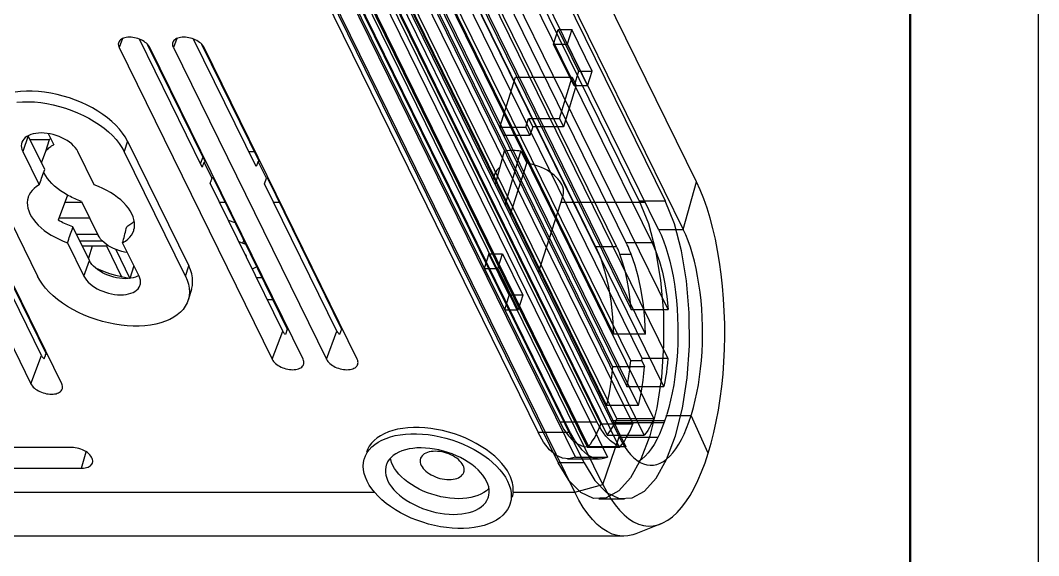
# Model space of a CAD drawing. Header units: millimetres. Extents: x 913 to 1720, y -130 to 440.
# Drawn here: x 1644.2 to 1720.3, y 101.4 to 141.4 of the extents above; entities that cross this region are included whole.
import ezdxf

# ---------------------------------------------------------------- set-up
doc = ezdxf.new("R2010")
doc.units = ezdxf.units.MM
doc.header["$LTSCALE"] = 30.734
doc.layers.get('0').update_dxf_attribs({"linetype": 'CONTINUOUS'})
doc.layers.add('图框_内框线', color=5, linetype='CONTINUOUS', lineweight=50)
doc.layers.add('图框_外框线', color=7, linetype='CONTINUOUS')

msp = doc.modelspace()

# ---------------------------------------------------------------- linework, layer by layer
at = {"linetype": 'Continuous'}
for p, q in [((1694.696, 129.329), (1671.925, 175.732)), ((1690.421, 127.9), (1667.695, 174.21)), ((1669.629, 174.21), (1692.355, 127.9)), ((1691.864, 125.77), (1669.092, 172.173)), ((1670.934, 172.173), (1693.706, 125.77)), ((1687.163, 124.488), (1664.084, 171.52)), ((1688.729, 124.488), (1666.118, 170.565)), ((1689.452, 124.766), (1666.96, 170.598)), ((1668.661, 171.077), (1691.387, 124.767)), ((1663.357, 169.17), (1688.497, 117.941)), ((1665.646, 169.038), (1689.821, 119.773)), ((1692.585, 119.773), (1668.177, 169.51)), ((1690.892, 117.941), (1665.989, 168.688)), ((1688.431, 115.522), (1662.873, 167.603)), ((1690.635, 116.103), (1665.773, 166.766)), ((1667.475, 167.238), (1692.569, 116.103)), ((1689.791, 115.942), (1664.907, 166.648)), ((1662.147, 165.253), (1687.982, 112.607)), ((1692.27, 114.031), (1666.967, 165.593)), ((1664.435, 165.121), (1689.507, 114.031)), ((1690.377, 112.607), (1664.778, 164.771)), ((1687.559, 111.236), (1661.723, 163.882)), ((1664.355, 163.4), (1689.953, 111.236)), ((1666.216, 163.165), (1691.52, 111.603)), ((1688.756, 111.603), (1663.685, 162.693)), ((1660.997, 161.532), (1686.555, 109.451)), ((1690.802, 110.384), (1665.708, 161.52)), ((1663.177, 161.048), (1688.039, 110.384)), ((1688.95, 109.451), (1663.629, 161.05)), ((1685.653, 108.737), (1660.513, 159.965)), ((1663.144, 159.483), (1688.047, 108.737)), ((1665.006, 159.248), (1689.413, 109.511)), ((1686.65, 109.511), (1662.475, 158.776)), ((1659.787, 157.615), (1682.866, 110.584)), ((1687.247, 111.372), (1664.522, 157.682)), ((1661.991, 157.209), (1684.484, 111.372)), ((1685.261, 110.584), (1662.418, 157.133)), ((1666.141, 156.663), (1688.913, 110.26)), ((1661.644, 154.627), (1684.369, 108.317)), ((1686.303, 108.317), (1663.578, 154.627)), ((1687.703, 106.701), (1664.932, 153.105)), ((1685.603, 106.109), (1662.832, 152.512)), ((1631.726, 141.199), (1644.964, 114.221)), ((1647.267, 114.221), (1634.028, 141.199)), ((1651.803, 140.039), (1651.553, 139.365)), ((1655.856, 140.039), (1655.606, 139.365)), ((1684.026, 139.617), (1684.365, 140.714)), ((1684.365, 140.714), (1685.89, 137.606)), ((1684.365, 140.714), (1685.378, 140.714)), ((1685.378, 140.714), (1685.039, 139.617)), ((1686.903, 137.606), (1685.378, 140.714)), ((1651.553, 139.365), (1662.992, 116.054)), ((1657.763, 130.424), (1653.065, 139.996)), ((1653.657, 139.629), (1657.98, 130.819)), ((1665.295, 116.054), (1653.856, 139.365)), ((1655.606, 139.365), (1667.045, 116.054)), ((1661.796, 130.464), (1657.118, 139.996)), ((1657.709, 139.629), (1662.022, 130.839)), ((1669.348, 116.054), (1657.909, 139.365)), ((1685.551, 136.509), (1684.026, 139.617)), ((1684.026, 139.617), (1685.039, 139.617)), ((1685.039, 139.617), (1686.564, 136.509)), ((1680.016, 133.402), (1681.178, 137.162)), ((1681.178, 137.162), (1685.415, 137.162)), ((1684.459, 134.068), (1685.415, 137.162)), ((1685.415, 137.162), (1685.72, 136.54)), ((1685.89, 137.606), (1685.551, 136.509)), ((1685.89, 137.606), (1686.903, 137.606)), ((1686.564, 136.509), (1686.903, 137.606)), ((1685.72, 136.54), (1684.764, 133.446)), ((1686.564, 136.509), (1685.551, 136.509)), ((1681.951, 133.402), (1682.156, 134.068)), ((1682.156, 134.068), (1682.461, 133.446)), ((1682.156, 134.068), (1684.459, 134.068)), ((1684.459, 134.068), (1684.764, 133.446)), ((1680.321, 132.78), (1680.016, 133.402)), ((1680.016, 133.402), (1681.951, 133.402)), ((1681.951, 133.402), (1682.256, 132.78)), ((1682.461, 133.446), (1682.256, 132.78)), ((1684.764, 133.446), (1682.461, 133.446)), ((1644.759, 132.763), (1644.348, 131.588)), ((1645.994, 130.246), (1644.759, 132.763)), ((1644.893, 132.49), (1646.337, 132.49)), ((1646.071, 131.628), (1646.337, 132.49)), ((1646.256, 132.933), (1646.667, 132.097)), ((1682.256, 132.78), (1680.321, 132.78)), ((1652.176, 132.372), (1651.934, 131.588)), ((1652.176, 132.372), (1656.751, 123.047)), ((1640.881, 131.588), (1645.457, 122.264)), ((1644.348, 131.588), (1645.574, 129.089)), ((1645.75, 130.744), (1646.071, 131.628)), ((1649.693, 129.089), (1648.467, 131.588)), ((1656.509, 122.264), (1651.934, 131.588)), ((1657.803, 131.179), (1657.624, 130.707)), ((1661.243, 131.59), (1661.654, 131.59)), ((1680.327, 131.626), (1679.657, 129.121)), ((1680.409, 127.589), (1681.568, 131.626)), ((1681.568, 131.626), (1682.012, 130.721)), ((1658.49, 129.628), (1657.913, 130.804)), ((1661.949, 130.839), (1661.796, 130.464)), ((1662.56, 129.593), (1661.949, 130.839)), ((1662.022, 130.839), (1661.949, 130.839)), ((1680.785, 126.823), (1682.012, 130.721)), ((1639.653, 129.593), (1646.092, 116.474)), ((1645.955, 129.981), (1645.923, 130.056)), ((1658.571, 129.613), (1664.12, 118.307)), ((1662.423, 129.185), (1662.56, 129.593)), ((1662.56, 129.593), (1662.634, 129.593)), ((1662.634, 129.593), (1668.172, 118.307)), ((1679.494, 129.454), (1679.624, 129.893)), ((1645.748, 116.336), (1639.443, 129.185)), ((1663.776, 118.169), (1658.351, 129.225)), ((1667.829, 118.169), (1662.423, 129.185)), ((1693.706, 125.77), (1694.696, 129.329)), ((1647.688, 128.334), (1647.005, 126.454)), ((1648.744, 127.865), (1649.993, 125.319)), ((1682.883, 122.547), (1684.733, 128.314)), ((1690.421, 127.9), (1692.355, 127.9)), ((1647.492, 127.794), (1648.744, 127.794)), ((1647.496, 127.807), (1648.744, 127.807)), ((1659.047, 127.807), (1659.458, 127.807)), ((1663.1, 127.807), (1663.511, 127.807)), ((1684.57, 127.807), (1690.864, 127.807)), ((1649.355, 126.619), (1647.065, 126.619)), ((1660.223, 126.247), (1659.727, 126.42)), ((1649.335, 123.439), (1648.1, 125.956)), ((1691.864, 125.77), (1693.706, 125.77)), ((1648.369, 125.407), (1649.95, 125.407)), ((1650.305, 124.898), (1648.619, 124.898)), ((1660.498, 124.85), (1660.8, 124.745)), ((1660.8, 124.745), (1660.862, 124.946)), ((1647.697, 124.763), (1648.923, 122.264)), ((1650.622, 124.525), (1648.802, 124.525)), ((1649.544, 124.525), (1649.252, 123.608)), ((1651.76, 122.205), (1650.622, 124.525)), ((1651.301, 124.267), (1652.364, 122.1)), ((1653.043, 122.264), (1651.816, 124.763)), ((1687.163, 124.488), (1688.729, 124.488)), ((1691.387, 124.767), (1689.453, 124.767)), ((1648.923, 122.264), (1649.335, 123.439)), ((1661.013, 123.801), (1661.022, 123.829)), ((1679.184, 123.951), (1678.846, 122.854)), ((1680.71, 120.843), (1679.184, 123.951)), ((1679.184, 123.951), (1680.198, 123.951)), ((1679.859, 122.854), (1680.198, 123.951)), ((1680.198, 123.951), (1681.723, 120.843)), ((1688.982, 123.92), (1689.811, 123.92)), ((1652.663, 123.039), (1652.364, 122.1)), ((1656.509, 122.264), (1656.751, 123.047)), ((1661.706, 122.898), (1661.507, 122.793)), ((1678.846, 122.854), (1680.371, 119.746)), ((1678.846, 122.854), (1679.859, 122.854)), ((1681.384, 119.746), (1679.859, 122.854)), ((1653.018, 122.314), (1652.931, 122.265)), ((1662.232, 122.153), (1661.821, 122.153)), ((1656.958, 121.276), (1656.716, 120.493)), ((1662.621, 120.524), (1663.032, 120.524)), ((1680.371, 119.746), (1680.71, 120.843)), ((1681.723, 120.843), (1680.71, 120.843)), ((1681.723, 120.843), (1681.384, 119.746)), ((1680.371, 119.746), (1681.384, 119.746)), ((1689.821, 119.773), (1692.585, 119.773)), ((1662.992, 116.054), (1663.776, 118.169)), ((1663.792, 118.14), (1663.776, 118.169)), ((1664.12, 118.307), (1663.976, 117.913)), ((1664.193, 118.246), (1664.12, 118.307)), ((1667.045, 116.054), (1667.829, 118.169)), ((1667.844, 118.14), (1667.829, 118.169)), ((1668.172, 118.307), (1668.029, 117.913)), ((1668.245, 118.246), (1668.172, 118.307)), ((1690.892, 117.941), (1688.497, 117.941)), ((1646.165, 116.412), (1646.092, 116.474)), ((1644.964, 114.221), (1645.748, 116.336)), ((1645.764, 116.306), (1645.748, 116.336)), ((1645.996, 116.211), (1646.044, 116.341)), ((1690.62, 115.942), (1689.791, 115.942)), ((1690.62, 115.942), (1690.625, 116)), ((1690.62, 115.942), (1690.826, 115.522)), ((1690.625, 116), (1690.635, 116.103)), ((1692.569, 116.103), (1690.635, 116.103)), ((1688.431, 115.522), (1690.826, 115.522)), ((1689.507, 114.031), (1692.27, 114.031)), ((1690.377, 112.607), (1687.982, 112.607)), ((1692.46, 111.853), (1692.484, 111.933)), ((1694.302, 111.853), (1694.307, 111.871)), ((1694.307, 111.871), (1694.326, 111.932)), ((1684.484, 111.372), (1687.247, 111.372)), ((1687.559, 111.236), (1689.953, 111.236)), ((1692.33, 111.461), (1688.324, 111.461)), ((1688.386, 111.334), (1692.287, 111.334)), ((1691.52, 111.603), (1688.756, 111.603)), ((1692.46, 111.853), (1694.302, 111.853)), ((1695.578, 109.029), (1694.302, 111.853)), ((1685.261, 110.584), (1682.866, 110.584)), ((1688.039, 110.384), (1690.802, 110.384)), ((1687.703, 106.701), (1688.913, 110.26)), ((1688.913, 110.237), (1691.825, 110.237)), ((1647.989, 109.465), (1576.699, 109.465)), ((1648.751, 107.911), (1649.091, 109.136)), ((1688.95, 109.451), (1686.555, 109.451)), ((1689.413, 109.511), (1686.566, 109.508)), ((1686.303, 108.317), (1684.369, 108.317)), ((1685.069, 108.613), (1687.464, 108.613)), ((1685.653, 108.737), (1688.047, 108.737)), ((1577.461, 107.911), (1648.751, 107.911)), ((1685.603, 106.109), (1687.703, 106.701)), ((1556.746, 106.109), (1670.64, 106.109)), ((1680.997, 106.109), (1685.603, 106.109)), ((1689.329, 105.608), (1687.395, 105.608)), ((1692.049, 103.754), (1690.178, 103.006)), ((1689.271, 102.826), (1546.046, 102.826))]:
    msp.add_line(p, q, dxfattribs=at)
for points in [[(1652.323, 140.142), (1652.203, 140.137), (1652.09, 140.124), (1651.985, 140.103), (1651.888, 140.074), (1651.798, 140.037), (1651.719, 139.993), (1651.651, 139.942), (1651.594, 139.884), (1651.549, 139.822), (1651.519, 139.759)], [(1653.856, 139.365), (1653.808, 139.448), (1653.75, 139.528), (1653.681, 139.606), (1653.601, 139.681), (1653.51, 139.754), (1653.411, 139.822), (1653.305, 139.884), (1653.191, 139.942), (1653.073, 139.993), (1652.951, 140.037), (1652.825, 140.074), (1652.699, 140.103), (1652.574, 140.124), (1652.449, 140.137), (1652.323, 140.142)], [(1656.376, 140.142), (1656.255, 140.137), (1656.143, 140.124), (1656.038, 140.103), (1655.94, 140.074), (1655.851, 140.037), (1655.772, 139.993), (1655.704, 139.942), (1655.647, 139.884), (1655.602, 139.822), (1655.572, 139.759)], [(1657.909, 139.365), (1657.861, 139.448), (1657.803, 139.528), (1657.734, 139.606), (1657.653, 139.681), (1657.563, 139.754), (1657.464, 139.822), (1657.358, 139.884), (1657.244, 139.942), (1657.126, 139.993), (1657.004, 140.037), (1656.878, 140.074), (1656.752, 140.103), (1656.627, 140.124), (1656.501, 140.137), (1656.376, 140.142)], [(1651.519, 139.759), (1651.498, 139.681), (1651.492, 139.606), (1651.499, 139.528), (1651.52, 139.448), (1651.553, 139.365)], [(1655.572, 139.759), (1655.551, 139.681), (1655.545, 139.606), (1655.552, 139.528), (1655.572, 139.448), (1655.606, 139.365)], [(1652.176, 132.372), (1652.007, 132.676), (1651.807, 132.974), (1651.575, 133.267), (1651.309, 133.555), (1651.012, 133.837), (1650.688, 134.108), (1650.338, 134.367), (1649.962, 134.615), (1649.569, 134.847), (1649.158, 135.061), (1648.73, 135.259), (1648.291, 135.438), (1647.839, 135.598), (1647.376, 135.738), (1646.911, 135.856), (1646.444, 135.951), (1645.976, 136.024), (1645.515, 136.073), (1645.062, 136.098), (1644.617, 136.099), (1644.188, 136.076), (1643.774, 136.029)], [(1643.909, 135.289), (1644.338, 135.314), (1644.782, 135.315), (1645.234, 135.293), (1645.693, 135.246), (1646.161, 135.175), (1646.627, 135.082), (1647.092, 134.966), (1647.556, 134.828), (1648.01, 134.669), (1648.453, 134.491), (1648.885, 134.293), (1649.3, 134.078), (1649.698, 133.845), (1650.079, 133.596), (1650.434, 133.334), (1650.761, 133.061), (1651.062, 132.777), (1651.33, 132.486), (1651.564, 132.193), (1651.765, 131.893), (1651.934, 131.588)], [(1648.467, 131.588), (1648.381, 131.738), (1648.276, 131.882), (1648.152, 132.022), (1648.007, 132.157), (1647.843, 132.288), (1647.667, 132.409), (1647.478, 132.52), (1647.276, 132.622), (1647.067, 132.713), (1646.85, 132.791), (1646.627, 132.857), (1646.402, 132.909), (1646.177, 132.946), (1645.952, 132.97), (1645.733, 132.978), (1645.523, 132.971), (1645.32, 132.949), (1645.13, 132.912), (1644.956, 132.861), (1644.795, 132.796), (1644.654, 132.719), (1644.531, 132.628), (1644.427, 132.526), (1644.345, 132.414), (1644.287, 132.292), (1644.282, 132.279)], [(1646.426, 132.588), (1646.389, 132.55), (1646.337, 132.49)], [(1644.282, 132.279), (1644.25, 132.16), (1644.238, 132.024), (1644.25, 131.883), (1644.287, 131.738), (1644.348, 131.588)], [(1646.071, 131.628), (1646.123, 131.689), (1646.179, 131.747), (1646.238, 131.803), (1646.3, 131.857), (1646.367, 131.909), (1646.437, 131.96), (1646.51, 132.008), (1646.587, 132.054), (1646.667, 132.097)], [(1681.568, 131.626), (1681.424, 131.64), (1681.281, 131.65), (1681.14, 131.657), (1681, 131.66), (1680.861, 131.66), (1680.725, 131.657), (1680.59, 131.65), (1680.458, 131.64), (1680.327, 131.626)], [(1645.574, 129.089), (1645.622, 129.216), (1645.669, 129.343), (1645.716, 129.472), (1645.761, 129.602), (1645.807, 129.733), (1645.853, 129.864), (1645.899, 129.992), (1645.947, 130.12), (1645.994, 130.246)], [(1657.763, 130.424), (1657.78, 130.465), (1657.797, 130.506), (1657.814, 130.548), (1657.83, 130.591), (1657.846, 130.635), (1657.862, 130.678), (1657.879, 130.721), (1657.896, 130.763), (1657.913, 130.804)], [(1657.913, 130.804), (1657.921, 130.806), (1657.928, 130.808), (1657.935, 130.81), (1657.942, 130.811), (1657.95, 130.813), (1657.957, 130.815), (1657.965, 130.816), (1657.972, 130.818), (1657.98, 130.819)], [(1680, 130.404), (1679.979, 130.39), (1679.868, 130.292), (1679.774, 130.185), (1679.699, 130.07), (1679.642, 129.948), (1679.624, 129.893)], [(1684.644, 129.112), (1684.561, 129.26), (1684.462, 129.405), (1684.346, 129.546), (1684.213, 129.684), (1684.063, 129.819), (1683.9, 129.948), (1683.724, 130.07), (1683.535, 130.185), (1683.337, 130.292), (1683.129, 130.39), (1682.913, 130.478), (1682.693, 130.556), (1682.471, 130.622), (1682.244, 130.677), (1682.012, 130.721)], [(1647.688, 128.334), (1647.422, 128.491), (1647.174, 128.655), (1646.943, 128.827), (1646.728, 129.007), (1646.53, 129.195), (1646.353, 129.387), (1646.199, 129.581), (1646.067, 129.779), (1645.955, 129.981)], [(1658.49, 129.628), (1658.475, 129.582), (1658.46, 129.536), (1658.444, 129.491), (1658.428, 129.447), (1658.412, 129.404), (1658.396, 129.36)], [(1658.571, 129.613), (1658.562, 129.615), (1658.553, 129.616), (1658.544, 129.618), (1658.535, 129.619), (1658.526, 129.621), (1658.517, 129.623), (1658.508, 129.625), (1658.499, 129.626), (1658.49, 129.628)], [(1645.574, 129.089), (1645.373, 128.964), (1645.198, 128.827), (1645.047, 128.678), (1644.921, 128.516), (1644.82, 128.341), (1644.762, 128.202)], [(1652.505, 126.926), (1652.385, 127.143), (1652.241, 127.354), (1652.075, 127.562), (1651.883, 127.767), (1651.668, 127.967), (1651.434, 128.158), (1651.181, 128.341), (1650.909, 128.516), (1650.624, 128.678), (1650.327, 128.827), (1650.017, 128.964), (1649.693, 129.089)], [(1658.396, 129.36), (1658.381, 129.316), (1658.366, 129.271), (1658.351, 129.225)], [(1684.732, 128.314), (1684.766, 128.463), (1684.775, 128.619), (1684.757, 128.779), (1684.713, 128.943), (1684.644, 129.112)], [(1695.578, 109.029), (1695.799, 109.785), (1696.001, 110.577), (1696.182, 111.401), (1696.341, 112.254), (1696.479, 113.132), (1696.593, 114.031), (1696.685, 114.947), (1696.752, 115.877), (1696.796, 116.817), (1696.816, 117.761), (1696.811, 118.707), (1696.782, 119.651), (1696.729, 120.587), (1696.653, 121.512), (1696.552, 122.422), (1696.429, 123.314), (1696.283, 124.183), (1696.116, 125.025), (1695.927, 125.837), (1695.717, 126.616), (1695.489, 127.357), (1695.241, 128.059), (1694.977, 128.717), (1694.696, 129.329)], [(1644.762, 128.202), (1644.747, 128.158), (1644.701, 127.967), (1644.683, 127.767), (1644.692, 127.562), (1644.729, 127.354), (1644.793, 127.143), (1644.886, 126.926)], [(1648.744, 127.865), (1648.62, 127.909), (1648.499, 127.955), (1648.378, 128.003), (1648.259, 128.053), (1648.141, 128.105), (1648.025, 128.16), (1647.911, 128.216), (1647.799, 128.274), (1647.688, 128.334)], [(1690.421, 127.9), (1691.104, 126.204), (1691.646, 124.2), (1692.025, 121.964), (1692.231, 119.538), (1692.247, 117.099), (1692.078, 114.698), (1691.731, 112.427), (1691.208, 110.338)], [(1693.142, 110.338), (1693.657, 112.388), (1694.008, 114.656), (1694.18, 117.055), (1694.165, 119.538), (1693.965, 121.923), (1693.588, 124.162), (1693.049, 126.171), (1692.355, 127.9)], [(1644.886, 126.926), (1645.006, 126.71), (1645.149, 126.498), (1645.316, 126.29), (1645.507, 126.086), (1645.722, 125.886), (1645.956, 125.694), (1646.209, 125.511), (1646.481, 125.337), (1646.767, 125.174), (1647.064, 125.025), (1647.374, 124.888), (1647.697, 124.763)], [(1648.1, 125.956), (1647.972, 126.003), (1647.845, 126.052), (1647.72, 126.103), (1647.596, 126.156), (1647.474, 126.212), (1647.354, 126.269), (1647.236, 126.329), (1647.119, 126.39), (1647.005, 126.454)], [(1652.68, 126.394), (1652.677, 126.39), (1652.621, 126.329), (1652.561, 126.269), (1652.497, 126.212), (1652.43, 126.156), (1652.358, 126.103), (1652.283, 126.052), (1652.205, 126.003), (1652.122, 125.956)], [(1652.663, 125.76), (1652.689, 125.886), (1652.708, 126.086), (1652.699, 126.29), (1652.662, 126.498), (1652.597, 126.71), (1652.505, 126.926)], [(1647.697, 124.763), (1647.741, 124.897), (1647.785, 125.03), (1647.829, 125.163), (1647.875, 125.293), (1647.921, 125.423), (1647.966, 125.555), (1648.011, 125.687), (1648.056, 125.821), (1648.1, 125.956)], [(1651.816, 124.763), (1651.849, 124.898), (1651.883, 125.031), (1651.917, 125.164), (1651.952, 125.295), (1651.987, 125.425), (1652.022, 125.555), (1652.056, 125.688), (1652.089, 125.822), (1652.122, 125.956)], [(1651.816, 124.763), (1652.017, 124.888), (1652.193, 125.025), (1652.343, 125.174), (1652.469, 125.337), (1652.57, 125.511), (1652.644, 125.694), (1652.663, 125.76)], [(1691.864, 125.77), (1692.057, 125.349), (1692.237, 124.9), (1692.405, 124.425), (1692.561, 123.92), (1692.704, 123.388), (1692.833, 122.836), (1692.947, 122.264), (1693.047, 121.671), (1693.131, 121.066), (1693.2, 120.447), (1693.253, 119.816), (1693.29, 119.181), (1693.31, 118.54), (1693.314, 117.895), (1693.302, 117.253), (1693.274, 116.614), (1693.229, 115.978), (1693.168, 115.354), (1693.091, 114.742), (1692.999, 114.14), (1692.892, 113.558), (1692.771, 112.997), (1692.635, 112.455), (1692.484, 111.933)], [(1694.326, 111.932), (1694.476, 112.449), (1694.612, 112.991), (1694.733, 113.554), (1694.841, 114.137), (1694.933, 114.737), (1695.01, 115.35), (1695.071, 115.976), (1695.116, 116.61), (1695.144, 117.25), (1695.157, 117.894), (1695.152, 118.538), (1695.132, 119.181), (1695.095, 119.818), (1695.042, 120.448), (1694.973, 121.068), (1694.889, 121.675), (1694.789, 122.266), (1694.674, 122.84), (1694.545, 123.393), (1694.402, 123.923), (1694.246, 124.427), (1694.077, 124.905), (1693.897, 125.353), (1693.706, 125.77)], [(1652.171, 124.04), (1652.166, 124.041), (1651.954, 124.075), (1651.742, 124.122), (1651.53, 124.184), (1651.323, 124.257), (1651.122, 124.343), (1650.927, 124.442), (1650.745, 124.548), (1650.577, 124.663), (1650.423, 124.787), (1650.287, 124.914), (1650.171, 125.045), (1650.073, 125.18), (1649.993, 125.319)], [(1660.8, 124.745), (1660.939, 124.692), (1660.999, 124.666)], [(1687.163, 124.488), (1687.519, 123.655), (1687.836, 122.679), (1688.096, 121.599), (1688.295, 120.437), (1688.43, 119.216), (1688.497, 117.941)], [(1688.982, 123.92), (1688.946, 124.007), (1688.901, 124.115), (1688.864, 124.199), (1688.817, 124.303), (1688.779, 124.384), (1688.729, 124.488)], [(1689.811, 123.92), (1689.763, 124.05), (1689.705, 124.198), (1689.645, 124.343), (1689.585, 124.483), (1689.522, 124.62), (1689.453, 124.767)], [(1691.387, 124.767), (1691.675, 124.108), (1691.931, 123.368), (1692.152, 122.558), (1692.336, 121.687), (1692.483, 120.74), (1692.585, 119.773)], [(1652.607, 122.15), (1652.423, 122.113), (1652.225, 122.09), (1652.02, 122.082), (1651.808, 122.089), (1651.588, 122.111), (1651.368, 122.146), (1651.149, 122.196), (1650.93, 122.26), (1650.717, 122.335), (1650.511, 122.423), (1650.311, 122.523), (1650.124, 122.633), (1649.949, 122.752), (1649.787, 122.881), (1649.644, 123.014), (1649.522, 123.151), (1649.419, 123.293), (1649.335, 123.439)], [(1661.045, 123.822), (1661.015, 123.874), (1660.977, 123.923), (1660.932, 123.971), (1660.927, 123.976)], [(1661.078, 123.667), (1661.079, 123.672), (1661.077, 123.72), (1661.066, 123.77), (1661.045, 123.822)], [(1689.821, 119.773), (1689.746, 120.529), (1689.645, 121.264), (1689.518, 121.973), (1689.36, 122.675), (1689.185, 123.312), (1688.982, 123.92)], [(1690.892, 117.941), (1690.838, 119.043), (1690.732, 120.12), (1690.57, 121.186), (1690.365, 122.163), (1690.115, 123.069), (1689.811, 123.92)], [(1652.344, 122.104), (1652.166, 122.128), (1651.733, 122.21), (1651.297, 122.315), (1650.869, 122.442), (1650.448, 122.59), (1650.034, 122.759), (1649.807, 122.865)], [(1656.958, 121.276), (1657.024, 121.574), (1657.046, 121.859), (1657.03, 122.149), (1656.975, 122.443), (1656.882, 122.743), (1656.751, 123.047)], [(1661.828, 122.977), (1661.793, 122.951), (1661.706, 122.898)], [(1656.716, 120.493), (1656.631, 120.269), (1656.498, 120.021), (1656.332, 119.789), (1656.132, 119.575), (1655.898, 119.377), (1655.634, 119.198), (1655.339, 119.038), (1655.013, 118.898), (1654.664, 118.78), (1654.291, 118.685), (1653.894, 118.612), (1653.481, 118.563), (1653.053, 118.538), (1652.608, 118.537), (1652.157, 118.56), (1651.697, 118.607), (1651.23, 118.677), (1650.763, 118.77), (1650.298, 118.886), (1649.834, 119.025), (1649.381, 119.183), (1648.938, 119.361), (1648.505, 119.559), (1648.09, 119.774), (1647.692, 120.007), (1647.311, 120.257), (1646.957, 120.518), (1646.629, 120.791), (1646.328, 121.076), (1646.06, 121.366), (1645.826, 121.66), (1645.625, 121.959), (1645.457, 122.264)], [(1648.923, 122.264), (1649.01, 122.115), (1649.115, 121.97), (1649.239, 121.831), (1649.383, 121.695), (1649.547, 121.565), (1649.723, 121.443), (1649.912, 121.332), (1650.114, 121.23), (1650.323, 121.14), (1650.54, 121.062), (1650.764, 120.996), (1650.988, 120.944), (1651.213, 120.906), (1651.439, 120.883), (1651.657, 120.874), (1651.868, 120.881), (1652.071, 120.904), (1652.26, 120.94), (1652.434, 120.991), (1652.595, 121.056), (1652.737, 121.134), (1652.859, 121.224), (1652.963, 121.326), (1653.045, 121.438), (1653.104, 121.561), (1653.127, 121.634)], [(1652.931, 122.265), (1652.776, 122.2), (1652.607, 122.15)], [(1653.127, 121.634), (1653.14, 121.692), (1653.153, 121.829), (1653.14, 121.969), (1653.104, 122.114), (1653.043, 122.264)], [(1656.509, 122.264), (1656.64, 121.96), (1656.732, 121.662), (1656.787, 121.369), (1656.804, 121.081), (1656.784, 120.799), (1656.726, 120.528), (1656.716, 120.493)], [(1663.92, 117.968), (1663.894, 117.996), (1663.87, 118.024), (1663.848, 118.053), (1663.828, 118.082), (1663.809, 118.111), (1663.792, 118.14)], [(1663.976, 117.913), (1663.947, 117.94), (1663.92, 117.968)], [(1667.973, 117.968), (1667.947, 117.996), (1667.923, 118.024), (1667.901, 118.053), (1667.88, 118.082), (1667.861, 118.111), (1667.844, 118.14)], [(1668.029, 117.913), (1668, 117.94), (1667.973, 117.968)], [(1646.044, 116.341), (1646.06, 116.385), (1646.092, 116.474)], [(1645.892, 116.134), (1645.866, 116.162), (1645.843, 116.19), (1645.82, 116.219), (1645.8, 116.248), (1645.781, 116.277), (1645.764, 116.306)], [(1645.948, 116.079), (1645.919, 116.106), (1645.892, 116.134)], [(1645.948, 116.079), (1645.98, 116.167), (1645.996, 116.211)], [(1662.992, 116.054), (1663.04, 115.971), (1663.098, 115.891), (1663.167, 115.814), (1663.248, 115.738), (1663.338, 115.665), (1663.437, 115.597), (1663.543, 115.535), (1663.657, 115.477), (1663.775, 115.426), (1663.897, 115.382), (1664.023, 115.345), (1664.149, 115.316), (1664.274, 115.295), (1664.4, 115.282), (1664.525, 115.277)], [(1664.525, 115.277), (1664.646, 115.282), (1664.758, 115.295), (1664.863, 115.316), (1664.961, 115.345), (1665.05, 115.382), (1665.129, 115.426), (1665.197, 115.477), (1665.254, 115.535), (1665.299, 115.597), (1665.331, 115.665), (1665.345, 115.711)], [(1665.345, 115.711), (1665.35, 115.738), (1665.357, 115.814), (1665.349, 115.891), (1665.329, 115.971), (1665.295, 116.054)], [(1667.045, 116.054), (1667.093, 115.971), (1667.151, 115.891), (1667.22, 115.814), (1667.3, 115.738), (1667.391, 115.665), (1667.49, 115.597), (1667.596, 115.535), (1667.71, 115.477), (1667.828, 115.426), (1667.95, 115.382), (1668.076, 115.345), (1668.202, 115.316), (1668.327, 115.295), (1668.452, 115.282), (1668.578, 115.277)], [(1668.578, 115.277), (1668.698, 115.282), (1668.811, 115.295), (1668.916, 115.316), (1669.013, 115.345), (1669.103, 115.382), (1669.182, 115.426), (1669.25, 115.477), (1669.307, 115.535), (1669.352, 115.597), (1669.384, 115.665), (1669.397, 115.711)], [(1669.397, 115.711), (1669.403, 115.738), (1669.409, 115.814), (1669.402, 115.891), (1669.381, 115.971), (1669.348, 116.054)], [(1689.507, 114.031), (1689.564, 114.326), (1689.617, 114.627), (1689.67, 114.961), (1689.714, 115.271), (1689.753, 115.586), (1689.791, 115.942)], [(1692.569, 116.103), (1692.535, 115.753), (1692.495, 115.408), (1692.449, 115.067), (1692.393, 114.704), (1692.337, 114.375), (1692.27, 114.031)], [(1688.431, 115.522), (1688.386, 115.027), (1688.326, 114.51), (1688.258, 114.032), (1688.176, 113.535), (1688.088, 113.08), (1687.982, 112.607)], [(1690.377, 112.607), (1690.476, 113.047), (1690.57, 113.53), (1690.648, 113.997), (1690.72, 114.504), (1690.777, 114.991), (1690.826, 115.522)], [(1644.964, 114.221), (1645.012, 114.138), (1645.071, 114.057), (1645.139, 113.98), (1645.22, 113.904), (1645.311, 113.831), (1645.409, 113.764), (1645.515, 113.701), (1645.629, 113.643), (1645.747, 113.592), (1645.869, 113.548), (1645.995, 113.511), (1646.121, 113.482), (1646.247, 113.461), (1646.372, 113.448), (1646.497, 113.444)], [(1647.317, 113.877), (1647.322, 113.904), (1647.329, 113.98), (1647.321, 114.057), (1647.301, 114.138), (1647.267, 114.221)], [(1646.497, 113.444), (1646.618, 113.448), (1646.731, 113.461), (1646.835, 113.482), (1646.933, 113.511), (1647.022, 113.548), (1647.101, 113.592), (1647.169, 113.643), (1647.226, 113.701), (1647.271, 113.764), (1647.303, 113.831), (1647.317, 113.877)], [(1684.484, 111.372), (1684.8, 110.802), (1685.138, 110.329), (1685.496, 109.959), (1685.868, 109.697), (1686.261, 109.544), (1686.65, 109.511)], [(1687.559, 111.236), (1687.414, 110.889), (1687.252, 110.544), (1687.093, 110.242), (1686.917, 109.947), (1686.745, 109.694), (1686.555, 109.451)], [(1689.413, 109.511), (1689.028, 109.543), (1688.647, 109.689), (1688.274, 109.946), (1687.916, 110.312), (1687.567, 110.796), (1687.247, 111.372)], [(1688.039, 110.384), (1688.163, 110.549), (1688.285, 110.728), (1688.404, 110.919), (1688.529, 111.141), (1688.641, 111.358), (1688.756, 111.603)], [(1688.95, 109.451), (1689.127, 109.677), (1689.31, 109.944), (1689.476, 110.221), (1689.645, 110.54), (1689.798, 110.864), (1689.953, 111.236)], [(1692.46, 111.853), (1692.296, 111.357), (1692.121, 110.894), (1691.936, 110.463), (1691.739, 110.063), (1691.532, 109.695), (1691.317, 109.364), (1691.094, 109.071), (1690.863, 108.814), (1690.628, 108.598), (1690.387, 108.421), (1690.38, 108.417)], [(1691.52, 111.603), (1691.411, 111.373), (1691.3, 111.155), (1691.185, 110.949), (1691.056, 110.74), (1690.935, 110.561), (1690.802, 110.384)], [(1691.297, 108.126), (1691.486, 108.138), (1691.736, 108.191), (1691.984, 108.285), (1692.229, 108.421), (1692.471, 108.598), (1692.707, 108.816), (1692.937, 109.072), (1693.161, 109.367), (1693.376, 109.698), (1693.582, 110.065), (1693.779, 110.466), (1693.965, 110.898), (1694.139, 111.362), (1694.302, 111.853)], [(1669.885, 108.627), (1669.966, 108.841), (1670.092, 109.076), (1670.25, 109.296), (1670.44, 109.5), (1670.662, 109.687), (1670.913, 109.857), (1671.193, 110.008), (1671.501, 110.142), (1671.833, 110.254), (1672.187, 110.344), (1672.564, 110.413), (1672.956, 110.46), (1673.363, 110.484), (1673.785, 110.485), (1674.215, 110.463), (1674.651, 110.419), (1675.095, 110.352), (1675.538, 110.263), (1675.98, 110.153), (1676.421, 110.022), (1676.851, 109.872), (1677.272, 109.702), (1677.682, 109.515), (1678.077, 109.311), (1678.455, 109.09), (1678.817, 108.852), (1679.154, 108.604), (1679.465, 108.345), (1679.752, 108.074), (1680.007, 107.798), (1680.229, 107.519), (1680.42, 107.234), (1680.581, 106.944)], [(1680.726, 107.414), (1680.566, 107.704), (1680.375, 107.987), (1680.154, 108.265), (1679.902, 108.539), (1679.619, 108.807), (1679.312, 109.065), (1678.979, 109.311), (1678.622, 109.546), (1678.248, 109.766), (1677.858, 109.97), (1677.452, 110.157), (1677.035, 110.327), (1676.606, 110.478), (1676.167, 110.612), (1675.726, 110.724), (1675.283, 110.814), (1674.838, 110.883), (1674.4, 110.93), (1673.969, 110.954), (1673.546, 110.955), (1673.138, 110.933), (1672.745, 110.889), (1672.367, 110.822), (1672.011, 110.733), (1671.677, 110.623), (1671.365, 110.492), (1671.082, 110.342), (1670.828, 110.172), (1670.601, 109.985), (1670.407, 109.781), (1670.246, 109.56), (1670.117, 109.322), (1670.03, 109.097)], [(1685.653, 108.737), (1685.173, 108.616), (1684.679, 108.668), (1684.192, 108.896), (1683.723, 109.295), (1683.28, 109.858), (1682.866, 110.584)], [(1685.261, 110.584), (1685.658, 109.883), (1686.1, 109.313), (1686.569, 108.908), (1687.055, 108.673), (1687.549, 108.615), (1688.047, 108.737)], [(1691.208, 110.338), (1690.548, 108.584), (1689.767, 107.193), (1688.897, 106.218), (1687.952, 105.69), (1687.002, 105.649), (1686.067, 106.083), (1685.183, 106.974), (1684.369, 108.317)], [(1686.303, 108.317), (1687.102, 106.994), (1687.985, 106.095), (1688.919, 105.653), (1689.886, 105.69), (1690.815, 106.205), (1691.687, 107.172), (1692.469, 108.556), (1693.142, 110.338)], [(1688.913, 110.26), (1689.114, 109.876), (1689.325, 109.527), (1689.545, 109.214), (1689.772, 108.938), (1690.005, 108.702), (1690.244, 108.504), (1690.488, 108.348), (1690.735, 108.233), (1690.984, 108.159), (1691.235, 108.127), (1691.297, 108.126)], [(1649.571, 108.344), (1649.577, 108.378), (1649.582, 108.463), (1649.571, 108.55), (1649.543, 108.64), (1649.499, 108.731), (1649.44, 108.82), (1649.367, 108.907), (1649.279, 108.993), (1649.181, 109.073), (1649.072, 109.148), (1648.952, 109.218), (1648.825, 109.28), (1648.691, 109.334), (1648.551, 109.381), (1648.41, 109.418), (1648.27, 109.443), (1648.13, 109.459), (1647.989, 109.465)], [(1677.364, 108.544), (1677.071, 108.703), (1676.765, 108.848), (1676.446, 108.98), (1676.122, 109.096), (1675.79, 109.195), (1675.452, 109.279), (1675.115, 109.344), (1674.781, 109.391), (1674.449, 109.42), (1674.125, 109.43), (1673.811, 109.422), (1673.506, 109.395), (1673.217, 109.349), (1672.943, 109.285), (1672.685, 109.204), (1672.449, 109.105), (1672.234, 108.991), (1672.042, 108.859), (1671.875, 108.714), (1671.734, 108.554), (1671.619, 108.381), (1671.534, 108.197), (1671.509, 108.126)], [(1677.26, 108.119), (1677.194, 108.233), (1677.114, 108.342), (1677.02, 108.448), (1676.91, 108.552), (1676.786, 108.651), (1676.651, 108.743), (1676.508, 108.828), (1676.354, 108.905), (1676.195, 108.974), (1676.031, 109.033), (1675.861, 109.083), (1675.69, 109.123), (1675.519, 109.151), (1675.347, 109.169), (1675.181, 109.176), (1675.021, 109.17), (1674.867, 109.153), (1674.723, 109.126), (1674.59, 109.087), (1674.468, 109.037), (1674.361, 108.978), (1674.267, 108.91), (1674.188, 108.832), (1674.126, 108.747), (1674.082, 108.654), (1674.07, 108.621)], [(1692.049, 103.754), (1692.191, 103.815), (1692.55, 104.014), (1692.902, 104.273), (1693.248, 104.59), (1693.584, 104.965), (1693.911, 105.395), (1694.225, 105.88), (1694.527, 106.416), (1694.814, 107.001), (1695.086, 107.634), (1695.341, 108.311), (1695.578, 109.029)], [(1648.751, 107.911), (1648.886, 107.917), (1649.01, 107.933), (1649.124, 107.959), (1649.228, 107.995), (1649.323, 108.04), (1649.403, 108.094), (1649.469, 108.155), (1649.521, 108.224), (1649.557, 108.298), (1649.571, 108.344)], [(1670.081, 106.944), (1669.957, 107.234), (1669.869, 107.517), (1669.817, 107.795), (1669.801, 108.069), (1669.82, 108.337), (1669.875, 108.595), (1669.885, 108.627)], [(1671.509, 108.126), (1671.478, 108.003), (1671.452, 107.8), (1671.456, 107.591), (1671.49, 107.38), (1671.553, 107.164), (1671.646, 106.944)], [(1672.01, 108.119), (1671.917, 108.339), (1671.853, 108.554), (1671.835, 108.669)], [(1678.997, 106.215), (1678.808, 106.083), (1678.596, 105.968), (1678.362, 105.868), (1678.106, 105.784), (1677.834, 105.719), (1677.546, 105.672), (1677.242, 105.643), (1676.928, 105.633), (1676.606, 105.641), (1676.274, 105.668), (1675.94, 105.714), (1675.604, 105.778), (1675.266, 105.859), (1674.933, 105.958), (1674.606, 106.072), (1674.285, 106.204), (1673.975, 106.349), (1673.678, 106.509), (1673.392, 106.682), (1673.127, 106.866), (1672.881, 107.06), (1672.655, 107.263), (1672.454, 107.472), (1672.281, 107.683), (1672.133, 107.899), (1672.01, 108.119)], [(1674.07, 108.621), (1674.054, 108.554), (1674.044, 108.45), (1674.054, 108.343), (1674.082, 108.233), (1674.128, 108.119)], [(1674.128, 108.119), (1674.194, 108.005), (1674.273, 107.896), (1674.368, 107.79), (1674.478, 107.687), (1674.602, 107.587), (1674.736, 107.495), (1674.882, 107.41), (1675.038, 107.331), (1675.198, 107.262), (1675.363, 107.203), (1675.532, 107.153), (1675.701, 107.115), (1675.87, 107.086), (1676.039, 107.069), (1676.202, 107.062), (1676.361, 107.067), (1676.515, 107.084), (1676.659, 107.111), (1676.792, 107.149), (1676.914, 107.199), (1677.023, 107.257), (1677.117, 107.326), (1677.197, 107.404), (1677.26, 107.489), (1677.305, 107.582), (1677.317, 107.617)], [(1677.317, 107.617), (1677.334, 107.683), (1677.343, 107.787), (1677.334, 107.894), (1677.306, 108.005), (1677.26, 108.119)], [(1679.015, 106.944), (1678.892, 107.164), (1678.744, 107.379), (1678.572, 107.589), (1678.374, 107.796), (1678.15, 107.998), (1677.908, 108.19), (1677.646, 108.372), (1677.364, 108.544)], [(1680.997, 106.109), (1681.006, 106.248), (1681.005, 106.389), (1680.994, 106.532), (1680.973, 106.677), (1680.943, 106.823), (1680.903, 106.97), (1680.853, 107.117), (1680.794, 107.265), (1680.726, 107.414)], [(1670.91, 105.814), (1670.655, 106.09), (1670.432, 106.369), (1670.241, 106.654), (1670.081, 106.944)], [(1671.646, 106.944), (1671.769, 106.724), (1671.917, 106.509), (1672.089, 106.299), (1672.288, 106.092), (1672.511, 105.89), (1672.754, 105.698), (1673.016, 105.516), (1673.297, 105.344), (1673.591, 105.185), (1673.897, 105.04), (1674.215, 104.908), (1674.54, 104.793), (1674.872, 104.693), (1675.21, 104.609), (1675.546, 104.544), (1675.88, 104.497), (1676.213, 104.468), (1676.536, 104.458), (1676.85, 104.466), (1677.155, 104.493), (1677.445, 104.539), (1677.718, 104.603), (1677.976, 104.684), (1678.213, 104.783), (1678.427, 104.898), (1678.62, 105.029), (1678.787, 105.174), (1678.927, 105.334), (1679.042, 105.507), (1679.128, 105.691), (1679.152, 105.762)], [(1679.152, 105.762), (1679.183, 105.885), (1679.209, 106.088), (1679.206, 106.297), (1679.172, 106.508), (1679.108, 106.724), (1679.015, 106.944)], [(1680.581, 106.944), (1680.705, 106.654), (1680.793, 106.371), (1680.845, 106.093), (1680.861, 105.819), (1680.841, 105.551), (1680.786, 105.293), (1680.777, 105.261)], [(1687.703, 106.701), (1687.998, 106.14), (1688.306, 105.63), (1688.627, 105.173), (1688.959, 104.77), (1689.3, 104.424), (1689.649, 104.136), (1690.005, 103.907), (1690.365, 103.738), (1690.73, 103.631), (1691.096, 103.585), (1691.463, 103.6), (1691.828, 103.677), (1692.049, 103.754)], [(1680.777, 105.261), (1680.695, 105.047), (1680.569, 104.812), (1680.411, 104.592), (1680.221, 104.388), (1679.999, 104.201), (1679.749, 104.031), (1679.469, 103.88), (1679.16, 103.746), (1678.829, 103.634), (1678.474, 103.544), (1678.097, 103.475), (1677.705, 103.428), (1677.298, 103.404), (1676.876, 103.403), (1676.447, 103.425), (1676.01, 103.469), (1675.566, 103.536), (1675.123, 103.625), (1674.681, 103.735), (1674.241, 103.866), (1673.81, 104.016), (1673.39, 104.186), (1672.979, 104.373), (1672.585, 104.577), (1672.206, 104.799), (1671.844, 105.036), (1671.507, 105.284), (1671.196, 105.543), (1670.91, 105.814)], [(1679.19, 106.394), (1679.161, 106.36), (1678.997, 106.215)], [(1680.997, 106.109), (1680.958, 105.862), (1680.926, 105.744)], [(1689.271, 102.826), (1689.175, 102.828), (1688.789, 102.877), (1688.406, 102.99), (1688.026, 103.167), (1687.651, 103.408), (1687.284, 103.711), (1686.925, 104.076), (1686.576, 104.499), (1686.238, 104.981), (1685.914, 105.518), (1685.603, 106.109)], [(1690.178, 103.006), (1689.945, 102.925), (1689.561, 102.844), (1689.271, 102.826)]]:
    msp.add_lwpolyline(points, dxfattribs=at)
at = {"layer": '图框_内框线', "color": 0}
msp.add_lwpolyline([(936.913, -120.487), (1710.673, -120.487), (1710.673, 430.553), (936.913, 430.553)], close=True, dxfattribs=at)
at = {"layer": '图框_外框线', "color": 0}
msp.add_lwpolyline([(912.913, -130.087), (1720.273, -130.087), (1720.273, 440.153), (912.913, 440.153)], close=True, dxfattribs=at)

doc.saveas('drawing.dxf')
